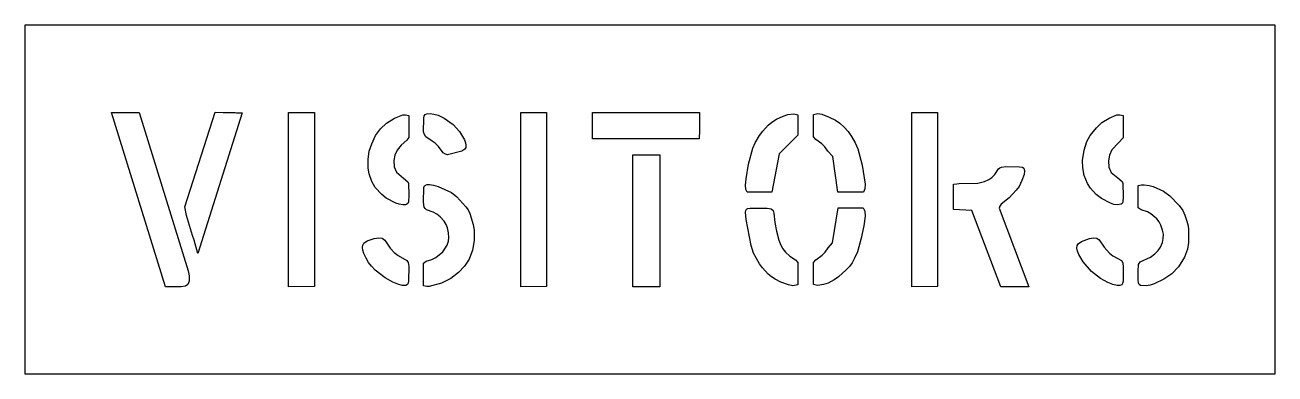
# Model space of a CAD drawing. Header units: inches. Extents: x 0 to 43, y 0 to 12.
import ezdxf

# ---------------------------------------------------------------- set-up
doc = ezdxf.new("R2010")
doc.units = ezdxf.units.IN
doc.header["$MEASUREMENT"] = 0
doc.layers.add('CUT', color=1, linetype='Continuous')

msp = doc.modelspace()

# ---------------------------------------------------------------- linework, layer by layer
at = {"layer": 'CUT'}
for points in [[(0, 0), (43, 0), (43, 12), (0, 12)], [(5.603, 3.082), (5.52, 3.017), (5.368, 2.997), (5.041, 3.002), (4.838, 3), (2.972, 8.994), (3.925, 8.992), (5.616, 3.551), (5.652, 3.373), (5.643, 3.192)], [(5.551, 5.45), (5.501, 5.749), (6.541, 9.003), (6.819, 8.996), (7.234, 8.993), (7.276, 8.985), (7.472, 8.98), (5.951, 4.14), (5.82, 4.596), (5.764, 4.761)], [(9.795, 8.991), (9.957, 8.99), (9.957, 3.006), (9.07, 3), (9.07, 8.996), (9.324, 8.992), (9.77, 8.994)], [(13.189, 5.919), (13.167, 5.867), (13.138, 5.84), (13.084, 5.821), (13.001, 5.816), (12.876, 5.834), (12.754, 5.873), (12.426, 6.043), (12.27, 6.169), (12.048, 6.416), (11.927, 6.621), (11.837, 6.883), (11.805, 7.082), (11.804, 7.377), (11.845, 7.659), (11.933, 7.919), (12.062, 8.205), (12.224, 8.428), (12.441, 8.629), (12.706, 8.796), (12.995, 8.908), (13.092, 8.913), (13.2, 8.886), (13.2, 8.128), (13.14, 8.044), (12.94, 7.873), (12.803, 7.702), (12.719, 7.52), (12.691, 7.341), (12.704, 7.123), (12.778, 6.94), (13.015, 6.729), (13.169, 6.607), (13.19, 6.548), (13.2, 6.148)], [(15.169, 7.864), (15.16, 7.785), (15.131, 7.733), (15.023, 7.666), (14.537, 7.54), (14.464, 7.56), (14.386, 7.609), (14.226, 7.821), (14.109, 7.937), (14.003, 8.009), (13.788, 8.16), (13.744, 8.233), (13.727, 8.261), (13.718, 8.29), (13.714, 8.323), (13.716, 8.799), (13.731, 8.877), (13.76, 8.922), (13.823, 8.951), (13.941, 8.957), (14.067, 8.939), (14.208, 8.897), (14.424, 8.794), (14.727, 8.583), (14.95, 8.337), (15.118, 8.051), (15.156, 7.95)], [(17.758, 8.994), (17.783, 8.991), (17.945, 8.99), (17.945, 3.006), (17.057, 3), (17.057, 8.996), (17.311, 8.992)], [(23.19, 8.081), (19.52, 8.081), (19.517, 8.805), (19.521, 8.997), (23.2, 8.997), (23.198, 8.746), (23.202, 8.372)], [(26.581, 8.217), (25.949, 7.567), (25.689, 6.25), (24.839, 6.25), (24.794, 6.341), (24.788, 6.491), (24.807, 6.71), (24.888, 7.213), (25.035, 7.763), (25.12, 7.947), (25.265, 8.204), (25.377, 8.351), (25.566, 8.553), (25.693, 8.659), (25.848, 8.759), (26.081, 8.87), (26.238, 8.921), (26.433, 8.944), (26.494, 8.937), (26.581, 8.912)], [(28.652, 7.742), (28.798, 7.175), (28.898, 6.522), (28.892, 6.366), (28.845, 6.25), (27.965, 6.25), (27.791, 7.481), (27.623, 7.666), (27.517, 7.816), (27.413, 7.918), (27.207, 8.059), (27.127, 8.151), (27.127, 8.923), (27.272, 8.953), (27.41, 8.934), (27.667, 8.834), (27.882, 8.729), (28.034, 8.624), (28.184, 8.488), (28.319, 8.337), (28.437, 8.171), (28.561, 7.944)], [(31.394, 3.006), (30.507, 3), (30.507, 8.996), (30.761, 8.992), (31.207, 8.994), (31.232, 8.991), (31.394, 8.99)], [(37.589, 6.74), (37.746, 6.616), (37.767, 6.555), (37.778, 6.099), (37.764, 5.909), (37.739, 5.86), (37.708, 5.836), (37.584, 5.816), (37.46, 5.833), (37.338, 5.872), (37.028, 6.036), (36.851, 6.167), (36.652, 6.384), (36.545, 6.554), (36.436, 6.827), (36.386, 7.089), (36.381, 7.344), (36.435, 7.699), (36.53, 7.997), (36.645, 8.206), (36.855, 8.465), (37.04, 8.643), (37.29, 8.799), (37.562, 8.906), (37.661, 8.914), (37.778, 8.891), (37.778, 8.122), (37.613, 7.954), (37.388, 7.711), (37.305, 7.529), (37.27, 7.332), (37.283, 7.114), (37.361, 6.933)], [(20.915, 7.531), (21.836, 7.531), (21.836, 2.997), (21.553, 3), (21.102, 2.998), (21.077, 3.002), (20.915, 3.002)], [(33.575, 5.838), (33.531, 5.771), (33.511, 5.707), (34.532, 2.997), (33.57, 3), (32.57, 5.621), (31.941, 5.656), (31.941, 6.522), (32.05, 6.544), (32.133, 6.554), (32.778, 6.561), (33.008, 6.616), (33.158, 6.684), (33.261, 6.757), (33.361, 6.862), (33.486, 7.051), (33.536, 7.092), (33.596, 7.116), (33.737, 7.131), (34.216, 7.129), (34.311, 7.114), (34.364, 7.075), (34.388, 6.992), (34.37, 6.854), (34.292, 6.649), (34.195, 6.451), (34.097, 6.319), (33.857, 6.062)], [(15.449, 4.943), (15.451, 4.593), (15.397, 4.258), (15.275, 3.951), (15.119, 3.702), (14.918, 3.486), (14.653, 3.286), (14.323, 3.121), (13.902, 3.014), (13.822, 3.012), (13.712, 3.037), (13.712, 3.815), (13.801, 3.874), (13.997, 3.942), (14.127, 4.008), (14.368, 4.206), (14.447, 4.305), (14.517, 4.434), (14.563, 4.571), (14.581, 4.696), (14.572, 4.854), (14.536, 5.029), (14.487, 5.146), (14.416, 5.251), (14.28, 5.402), (14.171, 5.498), (14.045, 5.569), (13.811, 5.649), (13.763, 5.685), (13.733, 5.737), (13.713, 5.908), (13.724, 6.414), (13.747, 6.466), (13.776, 6.492), (13.83, 6.511), (13.914, 6.515), (14.058, 6.496), (14.217, 6.449), (14.668, 6.239), (14.855, 6.09), (15.167, 5.75), (15.24, 5.644), (15.304, 5.513), (15.418, 5.142)], [(38.73, 5.512), (38.617, 5.571), (38.4, 5.645), (38.29, 5.717), (38.29, 6.478), (38.402, 6.501), (38.503, 6.502), (38.666, 6.483), (38.809, 6.447), (39.159, 6.283), (39.387, 6.131), (39.706, 5.797), (39.832, 5.617), (39.901, 5.467), (39.971, 5.256), (40.012, 5.096), (40.027, 4.969), (40.028, 4.525), (39.99, 4.29), (39.886, 4.015), (39.684, 3.685), (39.453, 3.448), (39.181, 3.257), (38.848, 3.098), (38.708, 3.056), (38.563, 3.035), (38.378, 3.047), (38.332, 3.076), (38.306, 3.123), (38.291, 3.239), (38.29, 3.533), (38.308, 3.764), (38.367, 3.853), (38.718, 4.017), (38.864, 4.128), (38.98, 4.245), (39.061, 4.366), (39.125, 4.517), (39.155, 4.659), (39.16, 4.805), (39.134, 4.947), (39.074, 5.121), (39.016, 5.233), (38.937, 5.332)], [(26.313, 4.055), (26.502, 3.927), (26.581, 3.837), (26.581, 3.06), (26.416, 3.037), (26.259, 3.06), (26.002, 3.16), (25.803, 3.258), (25.68, 3.339), (25.569, 3.435), (25.368, 3.652), (25.268, 3.784), (25.065, 4.157), (24.976, 4.418), (24.803, 5.308), (24.787, 5.56), (24.796, 5.621), (24.822, 5.666), (24.868, 5.692), (24.947, 5.705), (25.535, 5.706), (25.667, 5.684), (25.733, 5.627), (25.763, 5.534), (25.797, 5.208), (25.851, 4.907), (25.935, 4.605), (26, 4.432), (26.072, 4.305), (26.165, 4.192)], [(27.127, 3.837), (27.203, 3.931), (27.419, 4.089), (27.525, 4.19), (27.631, 4.34), (27.783, 4.509), (27.973, 5.708), (28.838, 5.708), (28.89, 5.602), (28.897, 5.431), (28.854, 5.094), (28.768, 4.671), (28.634, 4.199), (28.538, 3.979), (28.449, 3.817), (28.363, 3.698), (28.249, 3.577), (27.989, 3.341), (27.839, 3.235), (27.626, 3.127), (27.471, 3.072), (27.276, 3.048), (27.215, 3.055), (27.127, 3.079)], [(11.657, 4.498), (11.77, 4.573), (12.013, 4.656), (12.174, 4.682), (12.29, 4.667), (12.381, 4.603), (12.559, 4.33), (12.695, 4.181), (12.842, 4.071), (13.133, 3.905), (13.182, 3.831), (13.199, 3.695), (13.197, 3.199), (13.183, 3.12), (13.156, 3.074), (13.096, 3.045), (12.98, 3.047), (12.821, 3.089), (12.649, 3.155), (12.392, 3.301), (12.042, 3.573), (11.915, 3.706), (11.816, 3.839), (11.732, 3.98), (11.658, 4.144), (11.617, 4.262), (11.606, 4.348), (11.618, 4.43)], [(36.949, 4.61), (37.121, 4.358), (37.309, 4.155), (37.426, 4.068), (37.715, 3.901), (37.762, 3.825), (37.777, 3.67), (37.774, 3.192), (37.759, 3.115), (37.729, 3.07), (37.667, 3.044), (37.567, 3.046), (37.426, 3.08), (37.253, 3.144), (36.993, 3.285), (36.685, 3.519), (36.396, 3.855), (36.247, 4.109), (36.201, 4.227), (36.184, 4.331), (36.193, 4.413), (36.23, 4.479), (36.342, 4.552), (36.616, 4.657), (36.757, 4.682), (36.872, 4.665)]]:
    msp.add_lwpolyline(points, close=True, dxfattribs=at)

doc.saveas('drawing.dxf')
